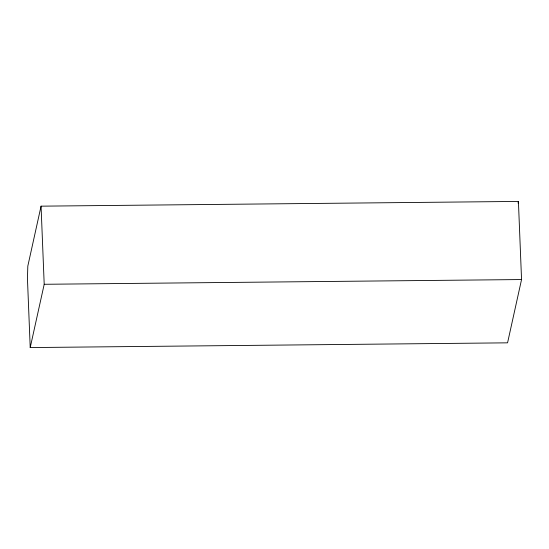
<?xml version="1.0" encoding="UTF-8"?>
<svg xmlns="http://www.w3.org/2000/svg" width="549" height="549" viewBox="0 0 549 549"><rect width="100%" height="100%" fill="white"/><g stroke="black" fill="none" stroke-linecap="round" stroke-linejoin="round"><path stroke-width="0.82" d="M41.065 206.163L27.814 266.114L27.45 278.638L30.216 347.572L507.564 342.837L521.55 279.551L518.414 201.428L41.065 206.163L44.201 284.286L30.216 347.572M518.043 203.096L518.414 201.428M44.201 284.286L521.55 279.551"/></g></svg>
